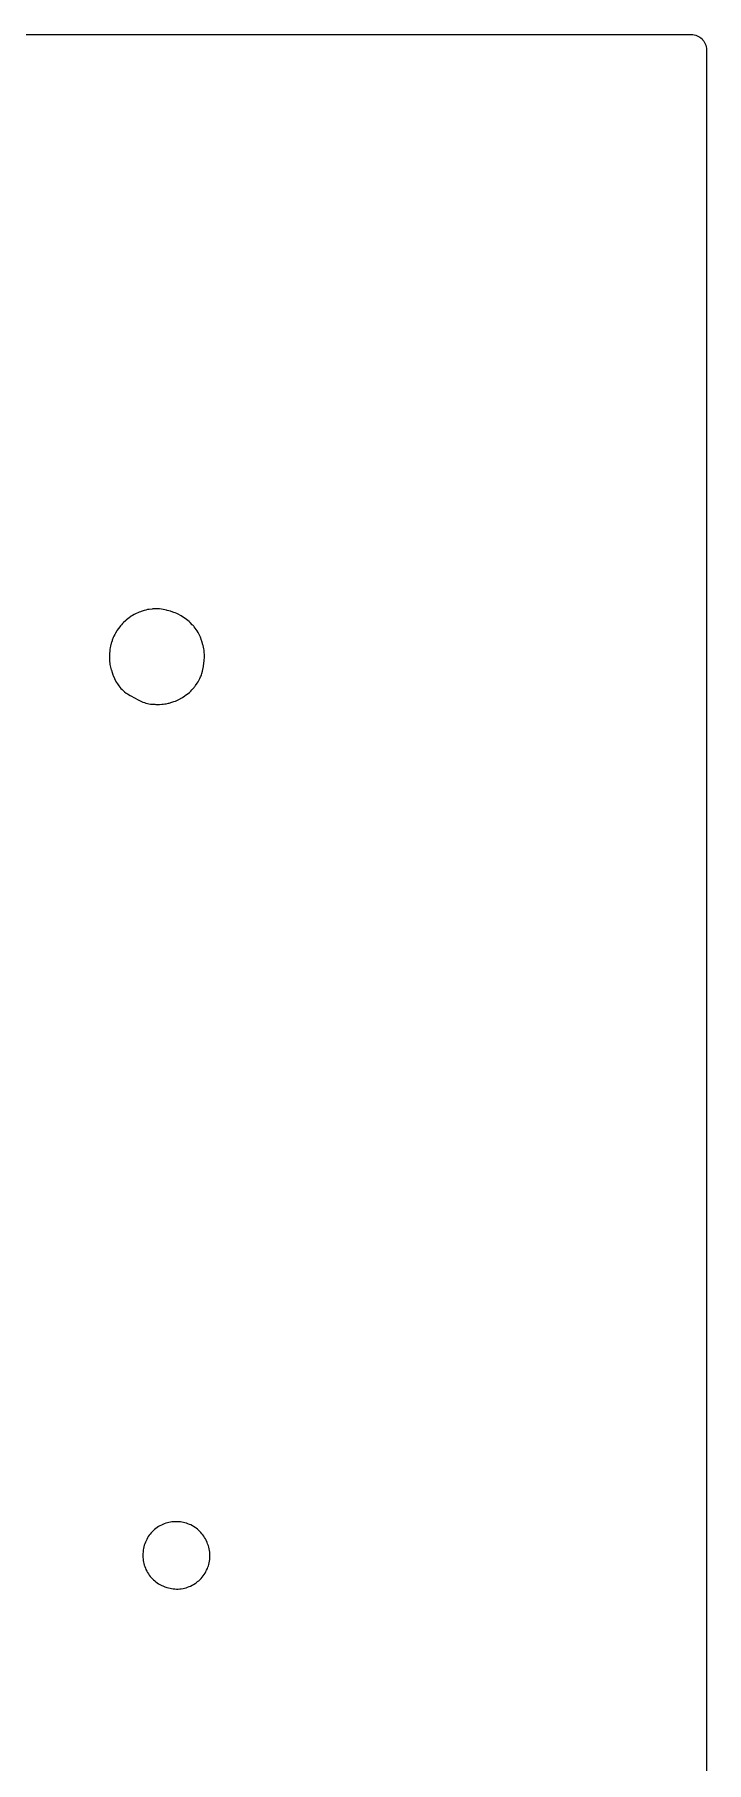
# Model space of a CAD drawing. Header units: millimetres. Extents: x 0 to 300, y 0 to 300.
# Drawn here: x 228.9 to 300.1, y 116.8 to 300.1 of the extents above; entities that cross this region are included whole.
import ezdxf

# ---------------------------------------------------------------- set-up
doc = ezdxf.new("R2010")
doc.units = ezdxf.units.MM
doc.layers.add('CUT', color=7, linetype='CONTINUOUS')

msp = doc.modelspace()

# ---------------------------------------------------------------- linework, layer by layer
at = {"layer": 'CUT'}
msp.add_lwpolyline([(1.4893, 300.15), (298.5107, 300.15), (298.7066, 300.1404), (298.8618, 300.1174), (299.0139, 300.0793), (299.1616, 300.0264), (299.3033, 299.9594), (299.4378, 299.8787), (299.5638, 299.7853), (299.68, 299.68), (299.7853, 299.5638), (299.8787, 299.4378), (299.9594, 299.3033), (300.0264, 299.1616), (300.0793, 299.0139), (300.1174, 298.8618), (300.1404, 298.7066), (300.15, 298.5107), (300.15, 1.4893)], dxfattribs=at)
for points in [[(237.4256, 231.6451), (237.5573, 231.4019), (237.648, 231.2542), (237.7931, 231.0443), (237.8964, 230.9105), (238.0267, 230.759), (238.1435, 230.637), (238.289, 230.5), (238.418, 230.391), (238.5773, 230.2701), (238.717, 230.1753), (239.0035, 230.0022), (239.0769, 229.9604), (239.8564, 229.544), (239.9258, 229.509), (240.2038, 229.3774), (240.3472, 229.3178), (240.5201, 229.2557), (240.6685, 229.2103), (240.8466, 229.1652), (240.9988, 229.1344), (241.1804, 229.1068), (241.3348, 229.0909), (241.6419, 229.0743), (241.7195, 229.072), (242.0442, 229.0702), (242.1124, 229.0713), (242.3826, 229.0814), (242.5186, 229.0922), (242.679, 229.112), (242.8135, 229.1344), (243.0781, 229.1901), (243.1445, 229.2056), (243.2381, 229.2295), (243.3233, 229.2539), (243.6581, 229.3595), (243.8239, 229.4222), (244.0155, 229.507), (244.1733, 229.5875), (244.4766, 229.7641), (244.5519, 229.8108), (244.8147, 229.984), (244.885, 230.0331), (245.1583, 230.235), (245.2905, 230.3441), (245.4398, 230.4814), (245.5596, 230.604), (245.7836, 230.8594), (245.8384, 230.9253), (245.8906, 230.9918), (245.9391, 231.0568), (246.1247, 231.319), (246.2115, 231.456), (246.3436, 231.6896), (246.4053, 231.8104), (246.484, 231.9823), (246.526, 232.083), (246.575, 232.2125), (246.6175, 232.3412), (246.6893, 232.5942), (246.7268, 232.7587), (246.7823, 233.08), (246.7944, 233.1623), (246.8576, 233.6902), (246.8645, 233.7621), (246.8857, 234.0479), (246.8899, 234.1924), (246.8867, 234.3846), (246.8762, 234.5433), (246.8456, 234.8068), (246.8162, 234.9778), (246.7397, 235.3129), (246.7182, 235.3969), (246.6093, 235.7775), (246.5828, 235.8615), (246.4685, 236.1912), (246.4018, 236.3542), (246.3123, 236.5423), (246.2281, 236.697), (246.1185, 236.8741), (246.0178, 237.0186), (245.8028, 237.2933), (245.7467, 237.3611), (245.6532, 237.4679), (245.5994, 237.5264), (245.3804, 237.7528), (245.2644, 237.8614), (245.1209, 237.983), (244.9947, 238.0795), (244.7354, 238.2582), (244.6689, 238.3016), (244.4247, 238.4526), (244.3594, 238.4908), (244.0974, 238.6362), (243.9618, 238.7032), (243.7978, 238.7749), (243.6566, 238.8288), (243.3719, 238.9223), (243.2995, 238.9442), (242.935, 239.0451), (242.8503, 239.0661), (242.5122, 239.1401), (242.3398, 239.1681), (242.1345, 239.19), (241.9602, 239.1991), (241.6143, 239.1981), (241.527, 239.1955), (241.4257, 239.1896), (241.3429, 239.1827), (241.0156, 239.1468), (240.8516, 239.1201), (240.6595, 239.0785), (240.4992, 239.035), (240.1864, 238.9323), (240.1082, 238.9044), (239.9752, 238.853), (239.8975, 238.8205), (239.5928, 238.6838), (239.4428, 238.6068), (239.2705, 238.5065), (239.1296, 238.4143), (238.8603, 238.2169), (238.7937, 238.1653), (238.5854, 237.9951), (238.529, 237.9468), (238.3101, 237.7503), (238.2043, 237.6461), (238.085, 237.5171), (237.9894, 237.4036), (237.8105, 237.1701), (237.7667, 237.1101), (237.6468, 236.9376), (237.6041, 236.8729), (237.4412, 236.6123), (237.3654, 236.477), (237.2836, 236.3127), (237.2214, 236.1707), (237.1117, 235.8836), (237.0858, 235.8106), (237.0251, 235.6251), (237.0023, 235.5492), (236.9195, 235.2464), (236.8853, 235.0917), (236.8539, 234.9069), (236.8352, 234.7496), (236.8136, 234.4365), (236.8101, 234.3574), (236.8051, 234.0992), (236.8053, 234.0294), (236.812, 233.7528), (236.8215, 233.6135), (236.8399, 233.4492), (236.8614, 233.3114), (236.8941, 233.1493), (236.9276, 233.0139), (237.0056, 232.7485), (237.0267, 232.682), (237.1863, 232.2157), (237.2174, 232.1324), (237.3497, 231.806)], [(240.8445, 136.9502), (240.9416, 136.7949), (241.0298, 136.6679), (241.1415, 136.5228), (241.2416, 136.4049), (241.3667, 136.2713), (241.4777, 136.1636), (241.6152, 136.0426), (241.7361, 135.9462), (241.8846, 135.8391), (242.0142, 135.7548), (242.1723, 135.6625), (242.3095, 135.5911), (242.529, 135.49), (242.6742, 135.4316), (242.9106, 135.3496), (243.0625, 135.3052), (243.2446, 135.2616), (243.4002, 135.2325), (243.5858, 135.2071), (243.7434, 135.1934), (243.9306, 135.1865), (244.0888, 135.1885), (244.2758, 135.2001), (244.433, 135.2177), (244.6179, 135.2477), (244.7727, 135.2808), (244.9537, 135.3289), (245.1044, 135.3771), (245.2798, 135.4429), (245.425, 135.5057), (245.593, 135.5885), (245.7314, 135.6654), (245.8904, 135.7644), (246.0204, 135.8545), (246.1689, 135.9688), (246.2894, 136.0713), (246.4258, 136.1996), (246.5356, 136.3136), (246.6587, 136.4548), (246.7567, 136.579), (246.8653, 136.7317), (246.9505, 136.865), (247.0489, 137.037), (247.1177, 137.1719), (247.2003, 137.3546), (247.2569, 137.4977), (247.3129, 137.6621), (247.3548, 137.8069), (247.3962, 137.9806), (247.4242, 138.1288), (247.4491, 138.3056), (247.4631, 138.4558), (247.4712, 138.6341), (247.4709, 138.7849), (247.4622, 138.9633), (247.4478, 139.1134), (247.4223, 139.2901), (247.3938, 139.4382), (247.3519, 139.6118), (247.3095, 139.7565), (247.2273, 139.9952), (247.1712, 140.1361), (247.0653, 140.3692), (246.9958, 140.5048), (246.9059, 140.6612), (246.8238, 140.7895), (246.7194, 140.9366), (246.6255, 141.0565), (246.5076, 141.1931), (246.4026, 141.3035), (246.2723, 141.4282), (246.1573, 141.5282), (246.0157, 141.64), (245.8918, 141.7285), (245.7402, 141.8263), (245.6084, 141.9027), (245.4482, 141.9856), (245.3097, 142.0491), (245.1423, 142.1164), (244.9984, 142.1664), (244.8254, 142.2175), (244.6774, 142.2536), (244.5003, 142.288), (244.3496, 142.3099), (244.17, 142.3273), (244.0179, 142.3347), (243.8084, 142.335), (243.6548, 142.3278), (243.4392, 142.3073), (243.2857, 142.2851), (243.1054, 142.2501), (242.9548, 142.2132), (242.7787, 142.1609), (242.6324, 142.1096), (242.4622, 142.0404), (242.3215, 141.9752), (242.1589, 141.8899), (242.0251, 141.8113), (241.8715, 141.7107), (241.746, 141.6195), (241.6029, 141.5045), (241.4868, 141.4016), (241.3554, 141.2733), (241.2499, 141.1596), (241.1316, 141.0192), (241.0375, 140.8958), (240.9334, 140.7446), (240.8517, 140.6127), (240.7627, 140.4521), (240.6942, 140.3129), (240.6211, 140.1444), (240.5664, 139.9993), (240.51, 139.8245), (240.4696, 139.6747), (240.4304, 139.4953), (240.4047, 139.3424), (240.3762, 139.1022), (240.3655, 138.9476), (240.3603, 138.7069), (240.3645, 138.5523), (240.3784, 138.3698), (240.3975, 138.2163), (240.4288, 138.0359), (240.4627, 137.885), (240.5113, 137.7085), (240.5596, 137.5615), (240.625, 137.3905), (240.6872, 137.2489), (240.7689, 137.0851)]]:
    msp.add_lwpolyline(points, close=True, dxfattribs=at)

doc.saveas('drawing.dxf')
